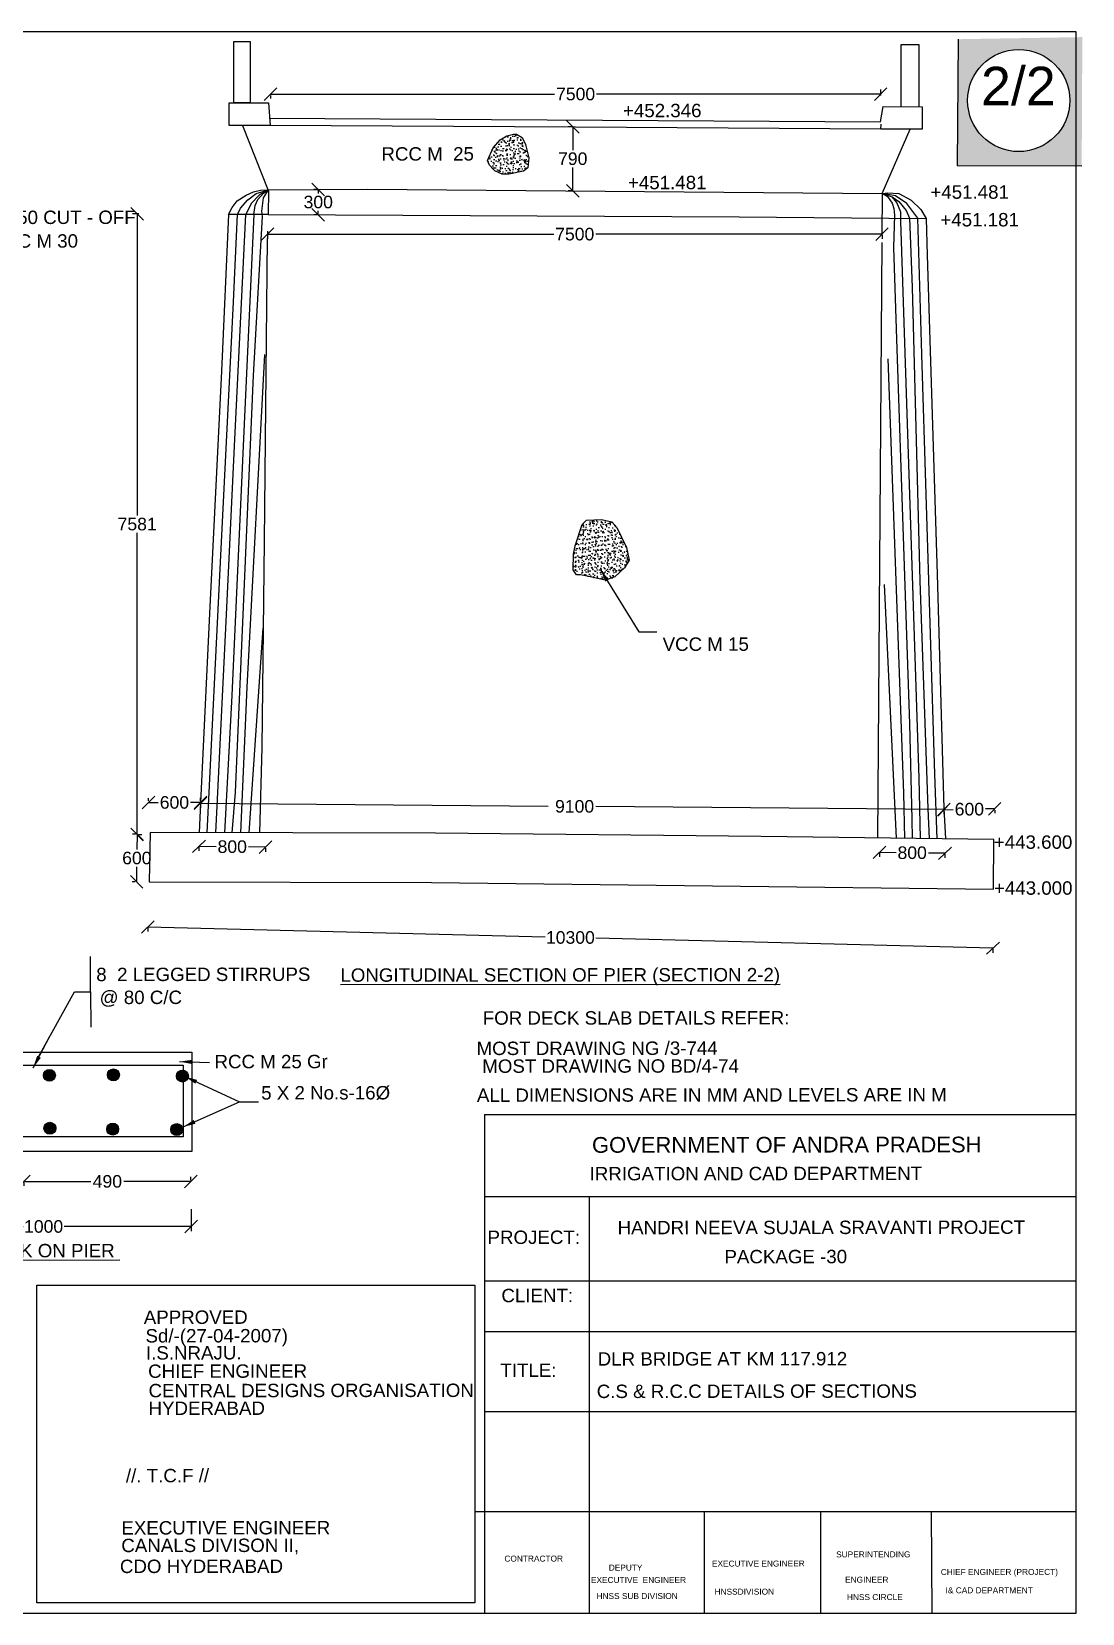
# Model space of a CAD drawing. Header units: inches. Extents: x 122.4 to 216.7, y 67.8 to 130.6.
# Drawn here: x 174.9 to 216.7, y 67.8 to 130.6 of the extents above; entities that cross this region are included whole.
import ezdxf

# ---------------------------------------------------------------- set-up
doc = ezdxf.new("R2010")
doc.units = ezdxf.units.IN
doc.header["$MEASUREMENT"] = 0
doc.layers.add('DRAWING', color=7, linetype='Continuous')
doc.styles.get("Standard").update_dxf_attribs({"font": 'arial.ttf'})
doc.dimstyles.get("Standard").update_dxf_attribs({"dimtxt": 0.18, "dimasz": 0.5, "dimexe": 0.18, "dimexo": 0.0625, "dimgap": 0.09, "dimtad": 0, "dimtih": 1, "dimtoh": 1, "dimdec": 4, "dimzin": 0, "dimdsep": 46, "dimtxsty": 'Standard', "dimblk": 'OBLIQUE', "dimcen": 0.09375, "dimadec": 0, "dimazin": 0, "dimtfac": 1, "dimtdec": 4, "dimtofl": 0, "dimtmove": 0, "dimatfit": 3, "dimfxl": 1, "dimtolj": 1, "dimtzin": 0, "dimarcsym": 0})
pattern_1 = [(50, (0, 0), (0.3586301, -0.03137607), [0.0375, -0.4125]), (355, (0, 0), (-0.06937567, 0.37609607), [0.03, -0.33]), (100.4514, (0.0299, -0.0026), (0.2892547, 0.34471977), [0.0318701, -0.35057106]), (46.1842, (0, 0.1), (0.5336205, -0.0827595), [0.05625, -0.61875]), (96.6356, (0.04447, 0.0931), (0.4673314, 0.4870589), [0.0478051, -0.5258565]), (351.1842, (0, 0.1), (0.467331, 0.4870593), [0.045, -0.495]), (21, (0.05, 0.075), (0.29845353, -0.20130945), [0.0375, -0.4125]), (326, (0.05, 0.075), (0.12165767, 0.362575), [0.03, -0.33]), (71.4514, (0.07487, 0.05822), (0.4201113, 0.16126525), [0.0318701, -0.35057106]), (37.5, (0, 0), (0.00607993, 0.16644693), [0, -0.326, 0, -0.335, 0, -0.33125]), (7.5, (0, 0), (0.13153477, 0.19720586), [0, -0.191, 0, -0.3185, 0, -0.12625]), (327.5, (-0.1115, 0), (0.26691122, -0.011277436), [0, -0.125, 0, -0.39, 0, -0.5175]), (317.5, (-0.1615, 0), (0.29159308, 0.0500525), [0, -0.1625, 0, -0.259, 0, -0.3675])]

# ---------------------------------------------------------------- blocks, each defined once
blk = doc.blocks.new('_Oblique')
at = {"color": 0, "linetype": 'ByBlock', "lineweight": -2}
blk.add_line((-0.5, -0.5), (0.5, 0.5), dxfattribs=at)
blk = doc.blocks.new('*D6')
at = {"layer": 'Defpoints', "color": 0, "transparency": 16777216}
for p in [(184.434, 128.143), (208.673, 128.131), (208.673, 128.01)]:
    blk.add_point(p, dxfattribs=at)
at = {"layer": 'DRAWING', "color": 0, "lineweight": -2, "transparency": 16777216}
for p, q in [((208.673, 128.073), (208.673, 128.311)), ((184.434, 128.131), (195.72, 128.131)), ((184.434, 128.08), (184.434, 127.951)), ((208.673, 128.131), (197.387, 128.131))]:
    blk.add_line(p, q, dxfattribs=at)
at = {"layer": 'DRAWING', "color": 0, "lineweight": -2, "transparency": 16777216, "xscale": 0.5, "yscale": 0.5, "zscale": 0.5, "rotation": 180}
blk.add_blockref('_Oblique', (184.434, 128.131), dxfattribs=at)
at = {"layer": 'DRAWING', "color": 0, "lineweight": -2, "transparency": 16777216, "xscale": 0.5, "yscale": 0.5, "zscale": 0.5}
blk.add_blockref('_Oblique', (208.673, 128.131), dxfattribs=at)
at = {"layer": 'DRAWING', "color": 0, "transparency": 16777216, "insert": (196.554, 128.131), "char_height": 0.5, "attachment_point": 5}
blk.add_mtext('\\A1;7500', dxfattribs=at)
blk = doc.blocks.new('*D14')
at = {"layer": 'Defpoints', "color": 0, "transparency": 16777216}
for p in [(179.266, 123.369), (179.131, 98.713), (179.136, 98.713)]:
    blk.add_point(p, dxfattribs=at)
at = {"layer": 'DRAWING', "color": 0, "lineweight": -2, "transparency": 16777216}
for p, q in [((179.203, 123.369), (178.956, 123.369)), ((179.136, 123.369), (179.136, 111.387)), ((179.136, 98.713), (179.136, 110.696)), ((179.193, 98.713), (179.316, 98.713))]:
    blk.add_line(p, q, dxfattribs=at)
at = {"layer": 'DRAWING', "color": 0, "lineweight": -2, "transparency": 16777216, "xscale": 0.5, "yscale": 0.5, "zscale": 0.5}
for p, rotation in [((179.136, 123.369), 90), ((179.136, 98.713), 270)]:
    blk.add_blockref('_Oblique', p, dxfattribs=dict(at, rotation=rotation))
at = {"layer": 'DRAWING', "color": 0, "transparency": 16777216, "insert": (179.136, 111.041), "char_height": 0.5, "attachment_point": 5}
blk.add_mtext('\\A1;7581', dxfattribs=at)
blk = doc.blocks.new('*D15')
at = {"layer": 'Defpoints', "color": 0, "transparency": 16777216}
for p in [(169.557, 83.938), (181.285, 83.874), (181.285, 83.127)]:
    blk.add_point(p, dxfattribs=at)
at = {"layer": 'DRAWING', "color": 0, "lineweight": -2, "transparency": 16777216}
for p, q in [((169.557, 83.875), (169.557, 82.947)), ((181.285, 83.811), (181.285, 82.947)), ((169.557, 83.127), (174.609, 83.127)), ((181.285, 83.127), (176.233, 83.127))]:
    blk.add_line(p, q, dxfattribs=at)
at = {"layer": 'DRAWING', "color": 0, "lineweight": -2, "transparency": 16777216, "xscale": 0.5, "yscale": 0.5, "zscale": 0.5, "rotation": 180}
blk.add_blockref('_Oblique', (169.557, 83.127), dxfattribs=at)
at = {"layer": 'DRAWING', "color": 0, "lineweight": -2, "transparency": 16777216, "xscale": 0.5, "yscale": 0.5, "zscale": 0.5}
blk.add_blockref('_Oblique', (181.285, 83.127), dxfattribs=at)
at = {"layer": 'DRAWING', "color": 0, "transparency": 16777216, "insert": (175.421, 83.127), "char_height": 0.5, "attachment_point": 5}
blk.add_mtext('\\A1;1000', dxfattribs=at)
blk = doc.blocks.new('*D17')
at = {"layer": 'Defpoints', "color": 0, "transparency": 16777216}
for p in [(174.636, 84.92), (181.27, 84.919), (181.27, 84.914)]:
    blk.add_point(p, dxfattribs=at)
at = {"layer": 'DRAWING', "color": 0, "lineweight": -2, "transparency": 16777216}
for p, q in [((174.636, 84.919), (177.301, 84.919)), ((181.27, 84.919), (178.605, 84.919)), ((181.27, 84.976), (181.27, 85.099)), ((174.636, 84.857), (174.636, 84.739))]:
    blk.add_line(p, q, dxfattribs=at)
at = {"layer": 'DRAWING', "color": 0, "lineweight": -2, "transparency": 16777216, "xscale": 0.5, "yscale": 0.5, "zscale": 0.5, "rotation": 180}
blk.add_blockref('_Oblique', (174.636, 84.919), dxfattribs=at)
at = {"layer": 'DRAWING', "color": 0, "lineweight": -2, "transparency": 16777216, "xscale": 0.5, "yscale": 0.5, "zscale": 0.5}
blk.add_blockref('_Oblique', (181.27, 84.919), dxfattribs=at)
at = {"layer": 'DRAWING', "color": 0, "transparency": 16777216, "insert": (177.953, 84.919), "char_height": 0.5, "attachment_point": 5}
blk.add_mtext('\\A1;490', dxfattribs=at)
blk = doc.blocks.new('*D32')
at = {"layer": 'Defpoints', "color": 0, "transparency": 16777216}
for p in [(179.56, 95.066), (213.135, 94.189), (213.136, 94.22)]:
    blk.add_point(p, dxfattribs=at)
at = {"layer": 'DRAWING', "color": 0, "lineweight": -2, "transparency": 16777216}
for p, q in [((179.559, 95.003), (179.555, 94.855)), ((179.559, 95.035), (195.341, 94.637)), ((213.135, 94.189), (197.354, 94.587)), ((213.135, 94.157), (213.131, 94.009))]:
    blk.add_line(p, q, dxfattribs=at)
at = {"layer": 'DRAWING', "color": 0, "lineweight": -2, "transparency": 16777216, "xscale": 0.5, "yscale": 0.5, "zscale": 0.5}
for p, rotation in [((179.559, 95.035), 178.5569822872622), ((213.135, 94.189), 358.5569822872622)]:
    blk.add_blockref('_Oblique', p, dxfattribs=dict(at, rotation=rotation))
at = {"layer": 'DRAWING', "color": 0, "transparency": 16777216, "insert": (196.347, 94.612), "char_height": 0.5, "attachment_point": 5}
blk.add_mtext('\\A1;10300', dxfattribs=at)
blk = doc.blocks.new('*D37')
at = {"layer": 'Defpoints', "color": 0, "transparency": 16777216}
for p in [(196.44, 126.833), (196.458, 126.833), (196.458, 124.29)]:
    blk.add_point(p, dxfattribs=at)
at = {"layer": 'DRAWING', "color": 0, "lineweight": -2, "transparency": 16777216}
for p, q in [((196.395, 126.833), (196.26, 126.833)), ((196.44, 126.833), (196.44, 125.907)), ((196.44, 124.29), (196.44, 125.216)), ((196.395, 124.29), (196.26, 124.29))]:
    blk.add_line(p, q, dxfattribs=at)
at = {"layer": 'DRAWING', "color": 0, "lineweight": -2, "transparency": 16777216, "xscale": 0.5, "yscale": 0.5, "zscale": 0.5}
for p, rotation in [((196.44, 126.833), 90), ((196.44, 124.29), 270)]:
    blk.add_blockref('_Oblique', p, dxfattribs=dict(at, rotation=rotation))
at = {"layer": 'DRAWING', "color": 0, "transparency": 16777216, "insert": (196.44, 125.562), "char_height": 0.5, "attachment_point": 5}
blk.add_mtext('\\A1;790', dxfattribs=at)
blk = doc.blocks.new('*D40')
at = {"layer": 'Defpoints', "color": 0, "transparency": 16777216}
for p in [(208.623, 98.026), (211.227, 97.988), (211.227, 97.961)]:
    blk.add_point(p, dxfattribs=at)
at = {"layer": 'DRAWING', "color": 0, "lineweight": -2, "transparency": 16777216}
for p, q in [((208.622, 97.963), (208.62, 97.819)), ((208.622, 97.999), (209.283, 97.989)), ((211.227, 97.961), (210.567, 97.971)), ((211.227, 97.926), (211.224, 97.781))]:
    blk.add_line(p, q, dxfattribs=at)
at = {"layer": 'DRAWING', "color": 0, "lineweight": -2, "transparency": 16777216, "xscale": 0.5, "yscale": 0.5, "zscale": 0.5}
for p, rotation in [((208.622, 97.999), 179.1754258961334), ((211.227, 97.961), 359.1754258961335)]:
    blk.add_blockref('_Oblique', p, dxfattribs=dict(at, rotation=rotation))
at = {"layer": 'DRAWING', "color": 0, "transparency": 16777216, "insert": (209.925, 97.98), "char_height": 0.5, "attachment_point": 5}
blk.add_mtext('\\A1;800', dxfattribs=at)
blk = doc.blocks.new('*D41')
at = {"layer": 'Defpoints', "color": 0, "transparency": 16777216}
for p in [(179.584, 99.977), (181.651, 99.98), (181.651, 99.98)]:
    blk.add_point(p, dxfattribs=at)
at = {"layer": 'DRAWING', "color": 0, "lineweight": -2, "transparency": 16777216}
for p, q in [((179.584, 100.04), (179.584, 100.157)), ((179.584, 99.977), (179.974, 99.978)), ((181.651, 99.98), (181.26, 99.98)), ((181.65, 100.043), (181.65, 100.16))]:
    blk.add_line(p, q, dxfattribs=at)
at = {"layer": 'DRAWING', "color": 0, "lineweight": -2, "transparency": 16777216, "xscale": 0.5, "yscale": 0.5, "zscale": 0.5}
for p, rotation in [((179.584, 99.977), 180.0900372000082), ((181.651, 99.98), 0.09003720000822774)]:
    blk.add_blockref('_Oblique', p, dxfattribs=dict(at, rotation=rotation))
at = {"layer": 'DRAWING', "color": 0, "transparency": 16777216, "insert": (180.617, 99.979), "char_height": 0.5, "attachment_point": 5}
blk.add_mtext('\\A1;600', dxfattribs=at)
blk = doc.blocks.new('*D42')
at = {"layer": 'Defpoints', "color": 0, "transparency": 16777216}
for p in [(181.651, 99.98), (211.184, 99.734), (211.184, 99.7)]:
    blk.add_point(p, dxfattribs=at)
at = {"layer": 'DRAWING', "color": 0, "lineweight": -2, "transparency": 16777216}
for p, q in [((181.65, 99.918), (181.649, 99.766)), ((181.65, 99.946), (195.47, 99.831)), ((211.184, 99.7), (197.364, 99.815)), ((211.184, 99.672), (211.183, 99.52))]:
    blk.add_line(p, q, dxfattribs=at)
at = {"layer": 'DRAWING', "color": 0, "lineweight": -2, "transparency": 16777216, "xscale": 0.5, "yscale": 0.5, "zscale": 0.5}
for p, rotation in [((181.65, 99.946), 179.5224659584729), ((211.184, 99.7), 359.5224659584729)]:
    blk.add_blockref('_Oblique', p, dxfattribs=dict(at, rotation=rotation))
at = {"layer": 'DRAWING', "color": 0, "transparency": 16777216, "insert": (196.417, 99.823), "char_height": 0.5, "attachment_point": 5}
blk.add_mtext('\\A1; 9100', dxfattribs=at)
blk = doc.blocks.new('*D43')
at = {"layer": 'Defpoints', "color": 0, "transparency": 16777216}
for p in [(211.186, 99.702), (213.205, 99.739), (213.205, 99.73)]:
    blk.add_point(p, dxfattribs=at)
at = {"layer": 'DRAWING', "color": 0, "lineweight": -2, "transparency": 16777216}
for p, q in [((211.186, 99.692), (211.553, 99.699)), ((211.187, 99.64), (211.19, 99.512)), ((213.205, 99.73), (212.839, 99.723)), ((213.206, 99.677), (213.208, 99.55))]:
    blk.add_line(p, q, dxfattribs=at)
at = {"layer": 'DRAWING', "color": 0, "lineweight": -2, "transparency": 16777216, "xscale": 0.5, "yscale": 0.5, "zscale": 0.5}
for p, rotation in [((213.205, 99.73), 1.05974292772809), ((211.186, 99.692), 181.0597429277281)]:
    blk.add_blockref('_Oblique', p, dxfattribs=dict(at, rotation=rotation))
at = {"layer": 'DRAWING', "color": 0, "transparency": 16777216, "insert": (212.196, 99.711), "char_height": 0.5, "attachment_point": 5}
blk.add_mtext('\\A1;600', dxfattribs=at)
blk = doc.blocks.new('*D44')
at = {"layer": 'Defpoints', "color": 0, "transparency": 16777216}
for p in [(181.594, 98.269), (184.234, 98.233), (184.234, 98.203)]:
    blk.add_point(p, dxfattribs=at)
at = {"layer": 'DRAWING', "color": 0, "lineweight": -2, "transparency": 16777216}
for p, q in [((181.593, 98.206), (181.591, 98.059)), ((181.593, 98.239), (182.272, 98.229)), ((184.234, 98.203), (183.555, 98.212)), ((184.233, 98.17), (184.231, 98.023))]:
    blk.add_line(p, q, dxfattribs=at)
at = {"layer": 'DRAWING', "color": 0, "lineweight": -2, "transparency": 16777216, "xscale": 0.5, "yscale": 0.5, "zscale": 0.5}
for p, rotation in [((181.593, 98.239), 179.2230212480247), ((184.234, 98.203), 359.2230212480247)]:
    blk.add_blockref('_Oblique', p, dxfattribs=dict(at, rotation=rotation))
at = {"layer": 'DRAWING', "color": 0, "transparency": 16777216, "insert": (182.914, 98.221), "char_height": 0.5, "attachment_point": 5}
blk.add_mtext('\\A1;800', dxfattribs=at)
blk = doc.blocks.new('*D45')
at = {"layer": 'Defpoints', "color": 0, "transparency": 16777216}
for p in [(179.131, 98.713), (179.118, 96.826), (179.118, 96.826)]:
    blk.add_point(p, dxfattribs=at)
at = {"layer": 'DRAWING', "color": 0, "lineweight": -2, "transparency": 16777216}
for p, q in [((179.068, 98.714), (178.951, 98.715)), ((179.131, 98.713), (179.127, 98.115)), ((179.055, 96.826), (178.938, 96.827)), ((179.118, 96.826), (179.122, 97.424))]:
    blk.add_line(p, q, dxfattribs=at)
at = {"layer": 'DRAWING', "color": 0, "lineweight": -2, "transparency": 16777216, "xscale": 0.5, "yscale": 0.5, "zscale": 0.5}
for p, rotation in [((179.131, 98.713), 89.61699987936423), ((179.118, 96.826), 269.6169998793642)]:
    blk.add_blockref('_Oblique', p, dxfattribs=dict(at, rotation=rotation))
at = {"layer": 'DRAWING', "color": 0, "transparency": 16777216, "insert": (179.124, 97.77), "char_height": 0.5, "attachment_point": 5}
blk.add_mtext('\\A1;600', dxfattribs=at)
blk = doc.blocks.new('*D49')
at = {"layer": 'Defpoints', "color": 0, "transparency": 16777216}
for p in [(186.33, 124.342), (186.374, 124.342), (186.379, 123.337)]:
    blk.add_point(p, dxfattribs=at)
at = {"layer": 'DRAWING', "color": 0, "lineweight": -2, "transparency": 16777216}
for p, q in [((186.311, 124.342), (186.15, 124.342)), ((186.33, 124.342), (186.33, 124.185)), ((186.317, 123.337), (186.15, 123.337)), ((186.33, 123.337), (186.33, 123.494))]:
    blk.add_line(p, q, dxfattribs=at)
at = {"layer": 'DRAWING', "color": 0, "lineweight": -2, "transparency": 16777216, "xscale": 0.5, "yscale": 0.5, "zscale": 0.5}
for p, rotation in [((186.33, 124.342), 90), ((186.33, 123.337), 270)]:
    blk.add_blockref('_Oblique', p, dxfattribs=dict(at, rotation=rotation))
at = {"layer": 'DRAWING', "color": 0, "transparency": 16777216, "insert": (186.33, 123.84), "char_height": 0.5, "attachment_point": 5}
blk.add_mtext('\\A1;300', dxfattribs=at)
blk = doc.blocks.new('*D50')
at = {"layer": 'Defpoints', "color": 0, "transparency": 16777216}
for p in [(184.314, 122.749), (208.726, 122.586), (208.726, 122.564)]:
    blk.add_point(p, dxfattribs=at)
at = {"layer": 'DRAWING', "color": 0, "lineweight": -2, "transparency": 16777216}
for p, q in [((184.314, 122.687), (184.314, 122.384)), ((184.314, 122.564), (195.686, 122.564)), ((208.726, 122.564), (197.354, 122.564)), ((208.726, 122.523), (208.726, 122.384))]:
    blk.add_line(p, q, dxfattribs=at)
at = {"layer": 'DRAWING', "color": 0, "lineweight": -2, "transparency": 16777216, "xscale": 0.5, "yscale": 0.5, "zscale": 0.5, "rotation": 180}
blk.add_blockref('_Oblique', (184.314, 122.564), dxfattribs=at)
at = {"layer": 'DRAWING', "color": 0, "lineweight": -2, "transparency": 16777216, "xscale": 0.5, "yscale": 0.5, "zscale": 0.5}
blk.add_blockref('_Oblique', (208.726, 122.564), dxfattribs=at)
at = {"layer": 'DRAWING', "color": 0, "transparency": 16777216, "insert": (196.52, 122.564), "char_height": 0.5, "attachment_point": 5}
blk.add_mtext('\\A1;7500', dxfattribs=at)

msp = doc.modelspace()

# ---------------------------------------------------------------- hatches: boundary and pattern name
at = {"layer": 'DRAWING'}
h = msp.add_hatch(color=7, dxfattribs=at)
h.dxf.hatch_style = 1
h.paths.add_polyline_path([(216.68459, 130.39679), (211.75223, 130.31252), (211.70726, 125.30013), (216.65881, 125.2752)])
h.paths.add_polyline_path([(216.18826, 127.87616, -1), (212.12743, 127.87616, -1)], flags=16)
h.paths.add_polyline_path([(212.26332, 127.26391), (216.02542, 127.26781), (216.02295, 129.6409), (212.26086, 129.637)], flags=8)
h = msp.add_hatch(dxfattribs=at)
h.set_pattern_fill('AR-CONC,_O', color=256, scale=0.05)
h.set_pattern_definition(pattern_1)
h.paths.add_polyline_path([(194.56517, 126.13307), (194.42701, 126.40309), (194.20774, 126.5441), (194.08759, 126.5441), (193.81727, 126.47209), (193.55595, 126.31308), (193.27361, 126.00106), (193.05086, 125.49609), (193.13249, 125.30291), (193.33974, 125.07789), (193.6371, 124.94888), (193.89842, 124.94888), (194.48113, 125.06289), (194.65534, 125.2009), (194.69133, 125.59302)])
h = msp.add_hatch(dxfattribs=at)
h.set_pattern_fill('AR-SAND,_O', color=256, scale=40)
h.set_pattern_definition([(37.5, (0, 0), (-2.52, 77.073), [0, -60.8, 0, -68, 0, -65]), (7.5, (0, 0), (70.79, 112.886), [0, -32.8, 0, -54.8, 0, -21]), (327.5, (-49.2, 0), (124.566, 0.226), [0, -20, 0, -72, 0, -94]), (317.5, (-49.2, 0), (120.245, 35.107), [0, -10, 0, -47.2, 0, -54])])
h.paths.add_polyline_path([(198.68349, 109.60694), (198.57416, 110.11658), (198.19351, 110.90422), (197.99046, 111.13304), (197.57916, 111.22144), (196.98564, 111.19544), (196.81904, 111.02903), (196.53218, 110.1781), (196.4645, 109.84527), (196.4593, 109.22642), (196.58945, 109.02881), (196.75195, 109.02969), (197.07474, 108.95688), (197.73074, 108.81127), (198.116, 108.95168), (198.49086, 109.30531)])
h = msp.add_hatch(dxfattribs=at)
h.set_pattern_fill('AR-SAND,_O', color=256, scale=10)
h.set_pattern_definition([(37.5, (0, 0), (-0.6299, 19.2682), [0, -15.2, 0, -17, 0, -16.25]), (7.5, (0, 0), (17.6978, 28.2215), [0, -8.2, 0, -13.7, 0, -5.25]), (327.5, (-12.3, 0), (31.1414, 0.0566), [0, -5, 0, -18, 0, -23.5]), (317.5, (-12.3, 0), (30.0613, 8.7768), [0, -2.5, 0, -11.8, 0, -13.5])])
h.paths.add_polyline_path([(198.57416, 110.11658), (198.19351, 110.90422), (197.99046, 111.13304), (197.57916, 111.22144), (196.98564, 111.19544), (196.81904, 111.02903), (196.53218, 110.1781), (196.4645, 109.84527), (196.4593, 109.22642), (196.58945, 109.02881), (196.75195, 109.02969), (197.07474, 108.95688), (197.73074, 108.81127), (198.116, 108.95168), (198.49086, 109.30531), (198.68349, 109.60694)])
h = msp.add_hatch(dxfattribs=at)
h.set_pattern_fill('AR-CONC,_O', color=256, scale=0.05)
h.set_pattern_definition(pattern_1)
h.paths.add_polyline_path([(198.57416, 110.11658), (198.19351, 110.90422), (197.99046, 111.13304), (197.57916, 111.22144), (196.98564, 111.19544), (196.81904, 111.02903), (196.53218, 110.1781), (196.4645, 109.84527), (196.4593, 109.22642), (196.58945, 109.02881), (196.75195, 109.02969), (197.07474, 108.95688), (197.73074, 108.81127), (198.116, 108.95168), (198.49086, 109.30531), (198.68349, 109.60694)])
h = msp.add_hatch(dxfattribs=at)
h.set_pattern_fill('AR-SAND', color=0, scale=2, angle=195)
h.paths.add_polyline_path([(198.49086, 109.30531), (198.68349, 109.60694), (198.57416, 110.11658), (198.19351, 110.90422), (197.99046, 111.13304), (197.57916, 111.22144), (196.98564, 111.19544), (196.81904, 111.02903), (196.53218, 110.1781), (196.4645, 109.84527), (196.4593, 109.22642), (196.58945, 109.02881), (196.75195, 109.02969), (197.07474, 108.95688), (197.73074, 108.81127), (198.116, 108.95168)])
h = msp.add_hatch(color=256, dxfattribs=at)
h.dxf.hatch_style = 1
h.paths.add_polyline_path([(175.42303, 89.20404), (175.42303, 89.06736, 0.86384047), (175.88825, 89.1357, 0.86384047)])
h = msp.add_hatch(color=256, dxfattribs=at)
h.dxf.hatch_style = 1
h.paths.add_polyline_path([(177.96609, 89.22353), (177.96609, 89.08685, 0.86384047), (178.43131, 89.15519, 0.86384047)])
h = msp.add_hatch(color=256, dxfattribs=at)
h.dxf.hatch_style = 1
h.paths.add_polyline_path([(180.70713, 89.17671), (180.70713, 89.04003, 0.86384047), (181.17235, 89.10837, 0.86384047)])
h = msp.add_hatch(color=256, dxfattribs=at)
h.dxf.hatch_style = 1
h.paths.add_polyline_path([(175.44136, 87.09982), (175.44136, 86.96315, 0.86384047), (175.90658, 87.03148, 0.86384047)])
h = msp.add_hatch(color=256, dxfattribs=at)
h.dxf.hatch_style = 1
h.paths.add_polyline_path([(177.9364, 87.06659), (177.9364, 86.92992, 0.86384047), (178.40163, 86.99825, 0.86384047)])
h = msp.add_hatch(color=256, dxfattribs=at)
h.dxf.hatch_style = 1
h.paths.add_polyline_path([(180.48135, 87.04997), (180.48135, 86.9133, 0.86384047), (180.94657, 86.98164, 0.86384047)])

# ---------------------------------------------------------------- linework, layer by layer
for points in [[(122.40273, 130.61393), (216.42602, 130.61393), (216.42602, 67.75346), (122.40273, 67.75346)], [(182.97591, 130.22064), (183.62276, 130.22064), (183.62276, 127.78323), (182.97591, 127.78323)], [(182.79046, 127.78002), (184.35725, 127.78002), (184.42325, 126.88868), (182.79046, 126.88868)], [(169.55707, 90.06056), (181.30584, 90.06056), (181.30584, 86.10627), (169.55707, 86.10627)], [(180.96162, 86.69007), (170.10296, 86.69007), (170.10296, 89.53481), (180.96162, 89.53481)], [(175.15535, 80.79239), (192.54993, 80.79239), (192.54993, 68.17281), (175.15535, 68.17281)]]:
    msp.add_lwpolyline(points, close=True, dxfattribs=at)
for points in [[(211.75223, 130.31252), (211.70726, 125.30013), (216.65881, 125.2752)], [(209.48761, 127.62315), (209.48761, 130.10925), (210.18246, 130.10925), (210.18246, 127.6296)], [(184.38345, 127.17623), (208.671, 127.03352), (208.77228, 127.6429), (210.31997, 127.63063), (210.31723, 126.73364), (208.6844, 126.73863), (208.69715, 126.93034)], [(183.31809, 126.88868), (184.35696, 124.27912), (184.34018, 123.34753)], [(184.33645, 124.33065), (188.28397, 124.35257), (208.73635, 124.18318), (209.84046, 126.7351)], [(208.6844, 126.73863), (196.54915, 126.82083), (184.42325, 126.88868)], [(193.05086, 125.49609), (193.27361, 126.00106), (193.55595, 126.31308), (193.81727, 126.47209), (194.08759, 126.5441), (194.20774, 126.5441), (194.42701, 126.40309), (194.56517, 126.13307), (194.69133, 125.59302), (194.65534, 125.2009), (194.48113, 125.06289), (193.89842, 124.94888), (193.6371, 124.94888), (193.33974, 125.07789), (193.13249, 125.30291), (193.05086, 125.49609)], [(181.92353, 98.77841), (182.44697, 109.53596), (182.96344, 119.87373), (183.11738, 123.34753), (183.23527, 123.60011), (183.53162, 123.93252), (183.86684, 124.17516), (184.18263, 124.27707), (184.33645, 124.33065)], [(182.76069, 123.34753), (182.91463, 123.6268), (183.10653, 123.884), (183.46847, 124.11935), (183.75267, 124.24553), (184.03931, 124.31832), (184.33645, 124.33065)], [(184.33616, 124.33055), (184.13889, 124.00417), (184.07585, 123.47984), (184.09815, 123.26079), (183.74781, 116.9535), (183.0311, 100.39286), (182.90093, 98.77597)], [(184.33616, 124.33055), (183.99045, 124.12858), (183.66113, 123.77841), (183.44849, 123.34753)], [(183.76932, 123.34753), (183.82534, 123.69771), (183.92853, 123.93758), (184.15578, 124.19532), (184.33616, 124.33055)], [(208.73635, 124.18318), (208.72524, 122.52277)], [(208.73635, 124.18318), (208.95703, 124.21404), (209.39495, 124.18394), (209.88028, 123.91792), (210.26798, 123.5447), (210.4787, 123.19147), (210.52372, 121.72611), (210.91284, 109.05844), (211.18437, 99.73422), (211.24934, 98.52821)], [(210.91853, 98.53275), (210.82547, 101.10366), (210.3047, 117.79667), (210.15564, 123.19423), (209.71842, 123.77788), (209.2684, 124.0881), (208.73635, 124.18318)], [(208.73635, 124.18318), (209.13165, 124.04668), (209.39227, 123.8673), (209.68334, 123.50171), (209.81867, 123.19711), (209.92537, 120.45726), (210.22917, 108.78134), (210.551, 99.74604), (210.59405, 98.53719)], [(208.73635, 124.18318), (208.94644, 124.06093), (209.13519, 123.79495), (209.19249, 123.58958), (209.22282, 123.32361), (209.17896, 122.03141), (209.32137, 117.98927), (209.81676, 103.10482), (209.9105, 99.31147), (209.92941, 98.54629)], [(210.25577, 98.54182), (210.19643, 100.94309), (209.47556, 123.08053), (209.46918, 123.43674), (209.31046, 123.82862), (209.13165, 124.04668)], [(184.34018, 123.34753), (182.76069, 123.34753), (182.48206, 117.12305), (182.00548, 107.48714), (181.65052, 99.98038), (181.59373, 98.77924)], [(182.25629, 98.77758), (182.32727, 100.1071), (182.68705, 107.45101), (182.99835, 114.14433), (183.44849, 123.34753)], [(183.76932, 123.34753), (183.37393, 114.73517), (182.8917, 104.23135), (182.60483, 98.77671)], [(184.34018, 123.34753), (203.04871, 123.25503), (210.4787, 123.19147)], [(184.30591, 122.38782), (184.1767, 110.3626), (184.08864, 102.16747), (183.99417, 98.77324)], [(208.72333, 122.23808), (208.54648, 98.56524)], [(183.25269, 98.77509), (183.51148, 104.56197), (184.20384, 117.77638)], [(209.63164, 98.55037), (209.59364, 100.34429), (208.97509, 117.61191)], [(196.58945, 109.02881), (196.4593, 109.22642), (196.4645, 109.84527), (196.53218, 110.1781), (196.81904, 111.02903), (196.98564, 111.19544), (197.57916, 111.22144), (197.99046, 111.13304), (198.19351, 110.90422), (198.57416, 110.11658), (198.68349, 109.60694), (198.49086, 109.30531), (198.116, 108.95168), (197.73074, 108.81127), (197.07474, 108.95688), (196.75195, 109.02969), (196.58945, 109.02881)], [(209.30645, 98.55483), (208.82632, 108.63604)], [(183.58637, 98.77426), (184.13954, 106.90455)], [(213.1547, 96.53231), (213.16159, 98.50202), (203.93138, 98.62845), (190.99366, 98.75576), (179.65245, 98.78408), (179.6082, 96.83002), (190.8359, 96.79712), (213.1547, 96.53231)], [(175.21477, 89.86741), (176.64235, 92.45532), (177.28851, 92.45993), (177.27858, 93.85408)], [(177.28851, 92.45993), (177.29852, 91.05536)], [(192.93939, 87.57979), (216.43139, 87.57979)], [(192.93939, 87.57979), (192.93939, 67.75346)], [(192.93939, 84.32648), (216.42602, 84.32648)], [(197.09827, 84.32648), (197.09827, 67.75346)], [(216.42602, 80.95581), (192.93939, 80.95581)], [(192.93939, 78.95049), (216.42602, 78.95049)], [(192.93939, 75.77602), (216.42602, 75.77602)], [(192.54993, 71.79937), (216.42602, 71.79937)], [(201.65869, 71.79937), (201.65869, 67.75346)], [(206.28691, 71.79937), (206.28691, 67.75346)], [(210.67692, 71.79937), (210.71095, 67.75346)]]:
    msp.add_lwpolyline(points, dxfattribs=at)
for centre, radius in [((214.15784, 127.87616), 2.03042), ((175.65062, 89.1357), 0.23763), ((178.19368, 89.15519), 0.23763), ((180.93472, 89.10837), 0.23763), ((175.66895, 87.03148), 0.23763), ((178.164, 86.99825), 0.23763), ((180.70894, 86.98164), 0.23763)]:
    msp.add_circle(centre, radius, dxfattribs=at)

# ---------------------------------------------------------------- texts
for s, height, p in [('2/2', 1.529884, (212.6584, 127.68592)), ('+452.346', 0.531995, (198.4357, 127.21027)), ('RCC M  25', 0.531995, (188.83987, 125.48787)), ('+451.481', 0.531995, (198.63413, 124.34993)), ('+443.600', 0.531995, (213.16687, 98.13655)), ('+443.000', 0.531995, (213.17379, 96.31152)), ('RCC M 25 Gr', 0.5319953, (182.20915, 89.41465)), ('5 X 2 No.s-16Ø', 0.5319953, (184.06486, 88.17401))]:
    msp.add_text(s, height=height, rotation=0.0594314, dxfattribs=at).set_placement(p)
at = {"layer": 'DRAWING', "color": 0}
for s, height, p in [('+451.481', 0.531995, (210.64765, 123.97125)), ('+451.181', 0.531995, (211.04451, 122.87135)), ('VCC M 15', 0.531995, (200.00999, 106.00354)), ('8  2 LEGGED STIRRUPS', 0.5319953, (177.51216, 92.87837)), ('%%ULONGITUDINAL SECTION OF PIER (SECTION 2-2)', 0.5319953, (187.21019, 92.85301)), ('@ 80 C/C', 0.531995, (177.64515, 91.96727)), ('FOR DECK SLAB DETAILS REFER:', 0.5319953, (192.86641, 91.14672)), ('MOST DRAWING NG /3-744', 0.5319953, (192.61914, 89.94082)), ('MOST DRAWING NO BD/4-74', 0.5319953, (192.84617, 89.23422)), ('ALL DIMENSIONS ARE IN MM AND LEVELS ARE IN M', 0.5319953, (192.63369, 88.08111)), ('%%UBED BLOCK ON PIER ', 0.5319953, (170.72765, 81.89847)), ('CONTRACTOR', 0.236176, (193.7252, 69.81147)), ('EXECUTIVE ENGINEER', 0.2361758, (201.97067, 69.61317)), ('SUPERINTENDING ', 0.2361758, (206.90359, 69.97751)), ('EXECUTIVE  ENGINEER', 0.2361758, (197.16402, 68.96063)), ('DEPUTY ', 0.236176, (197.87065, 69.45385)), ('ENGINEER', 0.236176, (207.25926, 68.97056)), ('CHIEF ENGINEER (PROJECT)', 0.2361758, (211.06197, 69.27994)), ('HNSS SUB DIVISION ', 0.2361758, (197.38538, 68.32284)), ('HNSSDIVISION  ', 0.2361758, (202.07468, 68.49663)), ('HNSS CIRCLE', 0.2361758, (207.33318, 68.28146)), (' I& CAD DEPARTMENT', 0.2361758, (211.16067, 68.55044))]:
    msp.add_text(s, height=height, rotation=0.0594314, dxfattribs=at).set_placement(p)
at = {"layer": 'DRAWING', "color": 7}
for s, height, p in [('450X 450 CUT - OFF ', 0.5319953, (172.01611, 122.96499)), ('IN R C.C M 30', 0.5319953, (171.95608, 122.02557)), ('GOVERNMENT OF ANDRA PRADESH ', 0.625, (197.20459, 86.05797)), ('IRRIGATION AND CAD DEPARTMENT', 0.5319953, (197.1099, 84.96126)), ('HANDRI NEEVA SUJALA SRAVANTI PROJECT', 0.5319953, (198.22219, 82.81879)), ('PROJECT:', 0.531995, (193.05533, 82.4327)), ('PACKAGE -30', 0.5319953, (202.4669, 81.6636)), ('CLIENT:', 0.531995, (193.60712, 80.11907)), ('APPROVED', 0.531995, (179.3998, 79.25593)), ('Sd/-(27-04-2007)', 0.5319953, (179.46849, 78.51832)), ('I.S.NRAJU.', 0.531995, (179.48566, 77.83963)), ('DLR BRIDGE AT KM 117.912', 0.5319953, (197.43128, 77.59918)), ('CHIEF ENGINEER', 0.5319953, (179.57153, 77.11173)), ('TITLE:', 0.531995, (193.56647, 77.14654)), ('CENTRAL DESIGNS ORGANISATION', 0.5319953, (179.5887, 76.33982)), ('C.S & R.C.C DETAILS OF SECTIONS', 0.5319953, (197.3938, 76.31037)), ('HYDERABAD', 0.531995, (179.5887, 75.63652)), ('//. T.C.F //', 0.5319953, (178.69119, 72.96134)), ('EXECUTIVE ENGINEER', 0.5319953, (178.5077, 70.88483)), ('CANALS DIVISON II,', 0.5319953, (178.5077, 70.18626)), ('CDO HYDERABAD ', 0.5319953, (178.45099, 69.35553))]:
    msp.add_text(s, height=height, rotation=0.0594314, dxfattribs=at).set_placement(p)

# ---------------------------------------------------------------- dimensions: what is measured, and where the dimension line sits
at = {"layer": 'DRAWING'}
for base, p1, p2, text, picture, middle in [((208.67333, 128.13136), (184.43407, 128.14281), (208.67333, 128.01005), '7500', '*D6', (196.5537, 128.13136)), ((208.72566, 122.56413), (184.31406, 122.74922), (208.72566, 122.58581), '7500', '*D50', (196.51986, 122.56413)), ((181.27021, 84.91926), (174.63567, 84.9197), (181.27021, 84.9137), '490', '*D17', (177.95294, 84.91926)), ((181.28482, 83.12687), (169.55707, 83.93777), (181.28482, 83.87398), '1000', '*D15', (175.42094, 83.12687))]:
    dim = msp.add_linear_dim(base=base, p1=p1, p2=p2, text=text, dimstyle='Standard', override={"dimtxt": 0.5}, dxfattribs=at)
    dim.commit()
    dim.dimension.update_dxf_attribs({"geometry": picture, "text_midpoint": middle})
for base, p1, p2, text, picture, middle in [((196.43952, 126.8331), (196.4577, 124.29005), (196.4577, 126.8331), '790', '*D37', (196.43952, 125.56157)), ((186.32981, 124.34197), (186.37939, 123.33745), (186.37381, 124.34197), '300', '*D49', (186.32981, 123.83971)), ((179.13647, 98.71341), (179.26593, 123.36918), (179.13057, 98.71341), '7581', '*D14', (179.13647, 111.04129))]:
    dim = msp.add_linear_dim(base=base, p1=p1, p2=p2, angle=90, text=text, dimstyle='Standard', override={"dimtxt": 0.5}, dxfattribs=at)
    dim.commit()
    dim.dimension.update_dxf_attribs({"geometry": picture, "text_midpoint": middle})
for p1, p2, distance, text, picture, middle in [((179.58389, 99.97713), (181.65052, 99.98038), 0, '600', '*D41', (180.6172, 99.97875)), ((181.65052, 99.98038), (211.18437, 99.73422), -0.03409, ' 9100', '*D42', (196.41716, 99.82321)), ((211.1861, 99.70211), (213.20496, 99.73946), -0.00989, '600', '*D43', (212.19571, 99.71089)), ((179.13057, 98.71341), (179.11795, 96.82576), -0.00006, '600', '*D45', (179.12419, 97.76958)), ((181.59378, 98.26862), (184.23429, 98.23281), -0.03, '800', '*D44', (182.91363, 98.22072)), ((208.62277, 98.02588), (211.22747, 97.98839), -0.02694, '800', '*D40', (209.92473, 97.9802)), ((179.56024, 95.06566), (213.13621, 94.21986), -0.03091, '10300', '*D32', (196.34745, 94.61186))]:
    dim = msp.add_aligned_dim(p1=p1, p2=p2, distance=distance, text=text, dimstyle='Standard', override={"dimtxt": 0.5}, dxfattribs=at)
    dim.commit()
    dim.dimension.update_dxf_attribs({"geometry": picture, "text_midpoint": middle})

# ---------------------------------------------------------------- leaders
for points, override in [([(197.54483, 109.22497), (199.06403, 106.76169), (199.78082, 106.75571)], {"dimgap": 0.09, "dimtad": 0}), ([(175.00437, 89.43203), (175.658, 90.67089)], {"dimtxt": 0.5}), ([(180.81567, 89.68136), (182.01618, 89.64924)], {"dimtxt": 0.5}), ([(181.03005, 89.08713), (183.20598, 88.08603), (183.9563, 88.08068)], {"dimtxt": 0.5}), ([(180.96162, 87.08407), (183.20598, 88.08603)], {"dimtxt": 0.5})]:
    msp.add_leader(points, dimstyle='Standard', override=override, dxfattribs=at)

doc.saveas('drawing.dxf')
